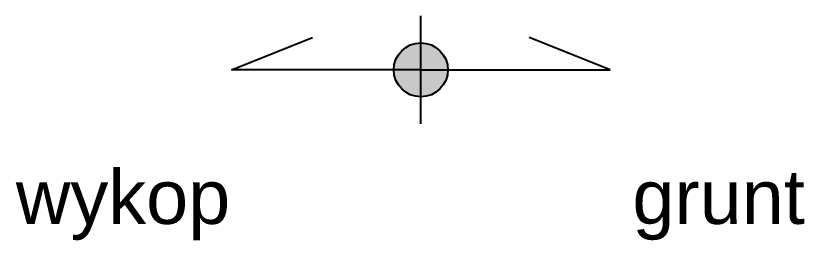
# Model space of a CAD drawing. Extents: x -5264 to 5377, y -10043 to -2374.
# Drawn here: x 2565.2 to 2710.8, y -4598.5 to -4557 of the extents above; entities that cross this region are included whole.
import ezdxf

# ---------------------------------------------------------------- set-up
doc = ezdxf.new("R2010")
doc.units = 0
doc.header["$MEASUREMENT"] = 0
doc.layers.add('__SOL-OPISY', color=4, linetype='CONTINUOUS')
doc.styles.get("Standard").update_dxf_attribs({"font": 'arial.ttf'})

msp = doc.modelspace()

# ---------------------------------------------------------------- hatches: boundary and pattern name
at = {"layer": '__SOL-OPISY'}
msp.add_hatch(color=256, dxfattribs=at).paths.add_polyline_path([(2645, -4567, 1), (2635, -4567, 1)])

# ---------------------------------------------------------------- linework, layer by layer
for p, q in [((2640, -4577), (2640, -4557)), ((2605, -4567), (2620, -4561)), ((2675, -4567), (2660, -4561)), ((2640, -4567), (2605, -4567)), ((2640, -4567), (2675, -4567))]:
    msp.add_line(p, q, dxfattribs=at)
msp.add_circle((2640, -4567), 5, dxfattribs=at)

# ---------------------------------------------------------------- texts
at = {"layer": '__SOL-OPISY', "char_height": 10, "width": 2500, "attachment_point": 5}
for s, insert in [('wykop\\P', (2585, -4592)), ('grunt\\P', (2695, -4592))]:
    msp.add_mtext(s, dxfattribs=dict(at, insert=insert))

doc.saveas('drawing.dxf')
